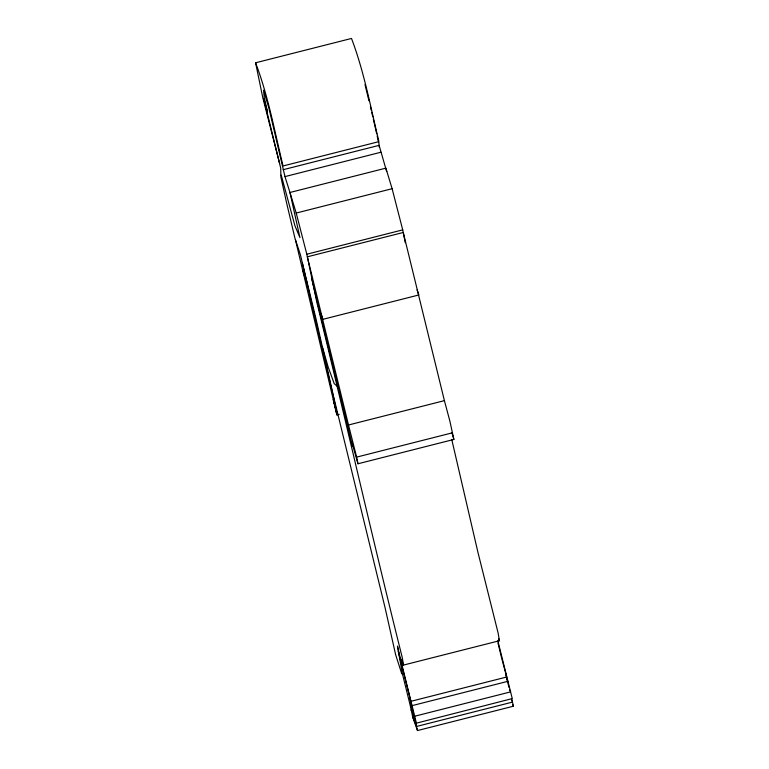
<?xml version="1.0" encoding="UTF-8"?>
<svg xmlns="http://www.w3.org/2000/svg" width="769" height="769" viewBox="0 0 769 769"><rect width="100%" height="100%" fill="white"/><g stroke="black" fill="none" stroke-linecap="round" stroke-linejoin="round"><path stroke-width="1.15" d="M411.223 710.662L411.425 708.922L415.106 720.159M281.214 175.101L294.94 225.817L299.929 237.592L289.961 192.481L284.972 176.601L268.814 107.775L263.536 90.204L264.267 97.807L267.497 112.005L263.729 98.643L280.704 168.123L280.906 177.12L286.472 202.362L294.96 238.323L300.468 254.933L333.515 397.458L337.014 413.395L333.294 399.515L336.909 414.904L339.216 414.318M497.812 640.702L512.26 698.588L415.866 723.302L416.356 722.927L400.841 660.523L401.264 659.264L403.542 665.07L499.446 640.731L498.101 632.954L477.982 552.517L451.739 439.435M417.5 730.55L412.751 717.198L410.396 706.125L410.934 705.221L417.5 730.55L513.413 706.211L511.769 698.954M279.647 163.557L262.796 97.73L255.587 62.789L351.5 38.45C364.045 71.44 370.408 106.41 378.704 140.631L379.098 145.36L386.663 171.554M283.194 169.699L379.098 145.36L379.3 147.263M284.972 176.601L380.876 152.252M392.113 188.703L385.875 168.142L289.961 192.481L296.209 213.051L392.113 188.703L402.725 229.873L405.263 242.725M403.542 665.07L402.197 657.303C372.657 539.386 345.915 420.797 316.943 302.746L306.821 254.222L402.725 229.873M444.405 400.649L403.244 232.478L307.34 256.817L348.501 424.997L444.405 400.649L449.846 420.999L453.883 439.435L357.979 463.774L351.837 442.233L352.51 446.299L311.608 278.465M357.979 463.774L356.633 457.122L452.537 432.784M410.396 706.125L402.389 673.711L397.467 646.075L400.841 660.523M402.389 673.711L401.774 673.807L395.651 654.784L385.048 607.606L333.64 396.9L316.001 318.799L302.4 263.075M337.207 386.249L334.227 383.664L328.113 366.919L322.682 347.848M413.982 715.526L414.712 716.227L510.626 691.879L509.491 689.524M412.751 717.198L416.625 726.445L512.529 702.097L511.808 700.136M507.069 679.613L507.848 681.334L411.944 705.673L411.165 703.962M512.663 704.558L513.413 706.211M255.587 62.789C268.141 95.789 274.495 130.759 282.8 164.979L282.463 166.114L378.367 141.775L377.175 136.055M336.909 414.904L295.383 239.505M417.048 289.846L418.865 294.969L322.961 319.308L320.827 313.425L321.096 315.674L320.423 313.992M498.687 638.789L499.446 640.731M501.878 658.975L506.704 677.008L410.8 701.347L398.188 651.237M451.874 432.543L453.883 439.435M302.919 270.563L307.11 284.722L306.052 278.484M348.501 424.997L356.633 457.122M296.209 213.051L306.821 254.222M364.996 84.6L368.976 100.883M505.512 673.24L508.953 687.323M409.608 697.589L413.587 713.872M497.985 642.961L501.599 657.87M370.398 106.699L371.196 110.073M371.735 112.322L372.792 116.83M373.321 119.08L376.695 133.768"/></g></svg>
